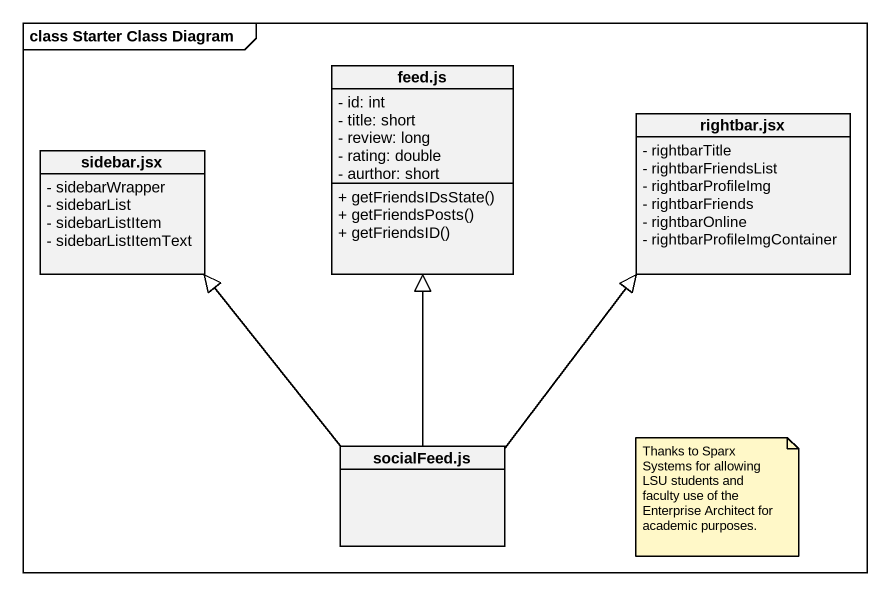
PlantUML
@startuml
mainframe class Starter Class Diagram
hide circle
hide empty members
skinparam classAttributeIconSize 0
class "feed.js" as feed_js {
  - id: int
  - title: short
  - review: long
  - rating: double
  - aurthor: short
  + getFriendsIDsState()
  + getFriendsPosts()
  + getFriendsID()
}
class "sidebar.jsx" as sidebar_jsx {
  - sidebarWrapper
  - sidebarList
  - sidebarListItem
  - sidebarListItemText
}
class "rightbar.jsx" as rightbar_jsx {
  - rightbarTitle
  - rightbarFriendsList
  - rightbarProfileImg
  - rightbarFriends
  - rightbarOnline
  - rightbarProfileImgContainer
}
class "socialFeed.js" as socialFeed_js
socialFeed_js -up-|> feed_js
socialFeed_js -up-|> sidebar_jsx
socialFeed_js -up-|> rightbar_jsx
note as N1
  Thanks to Sparx Systems for allowing LSU students and faculty use of the Enterprise Architect for academic purposes.
end note
@enduml
